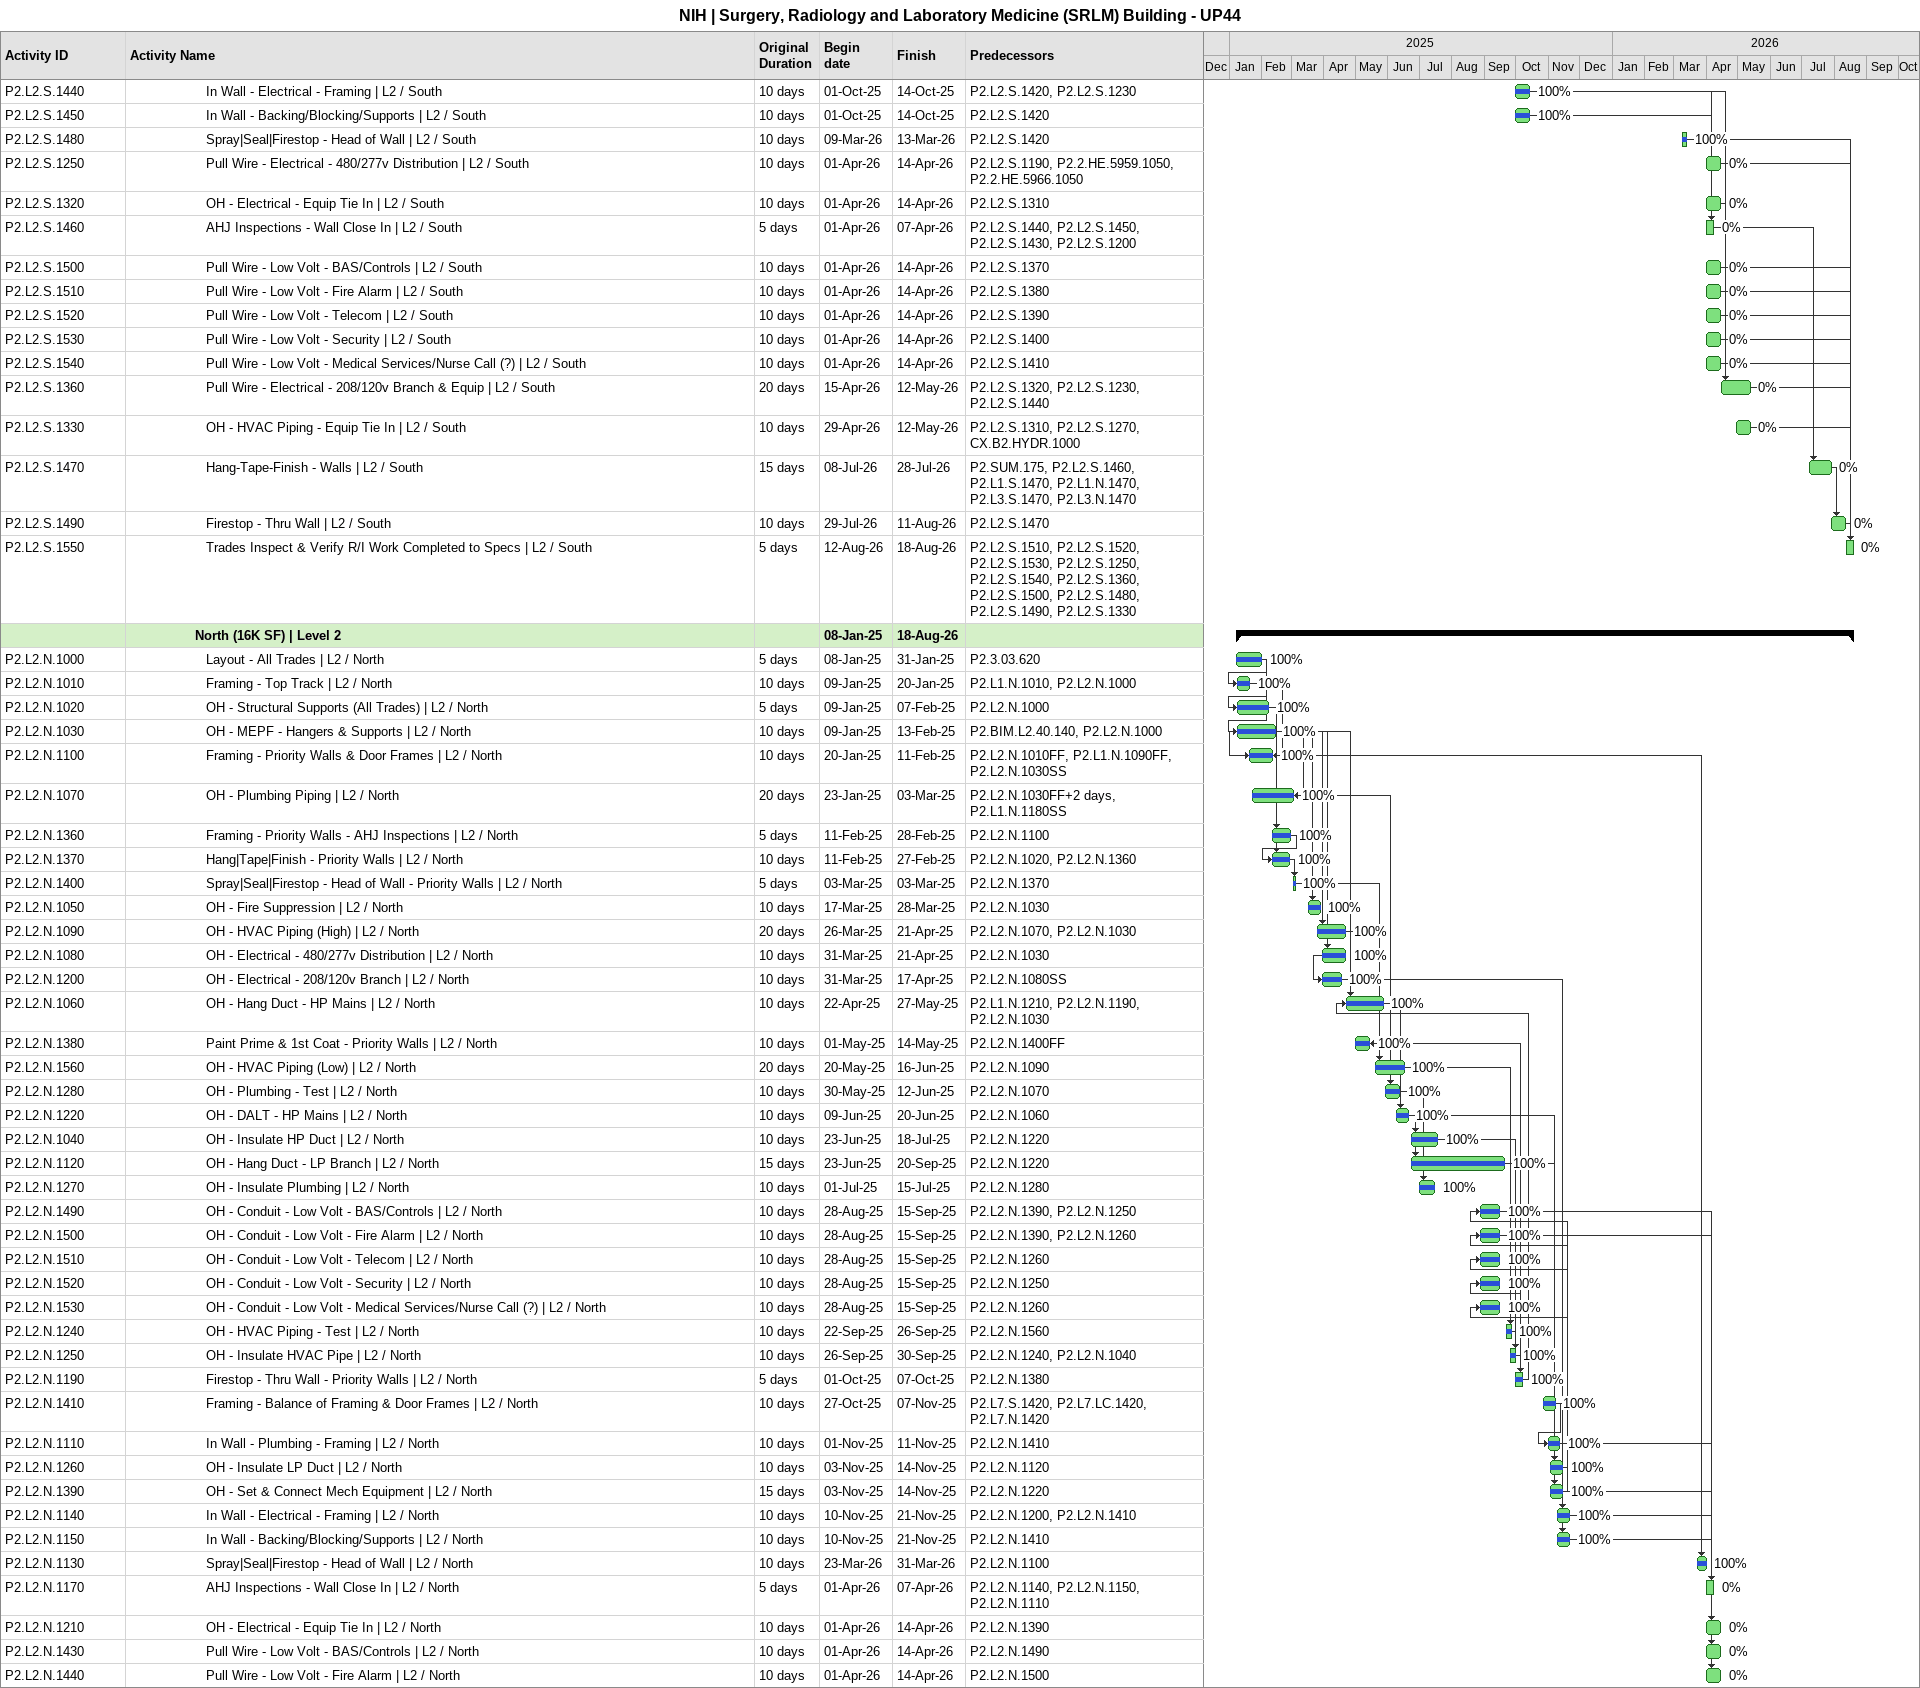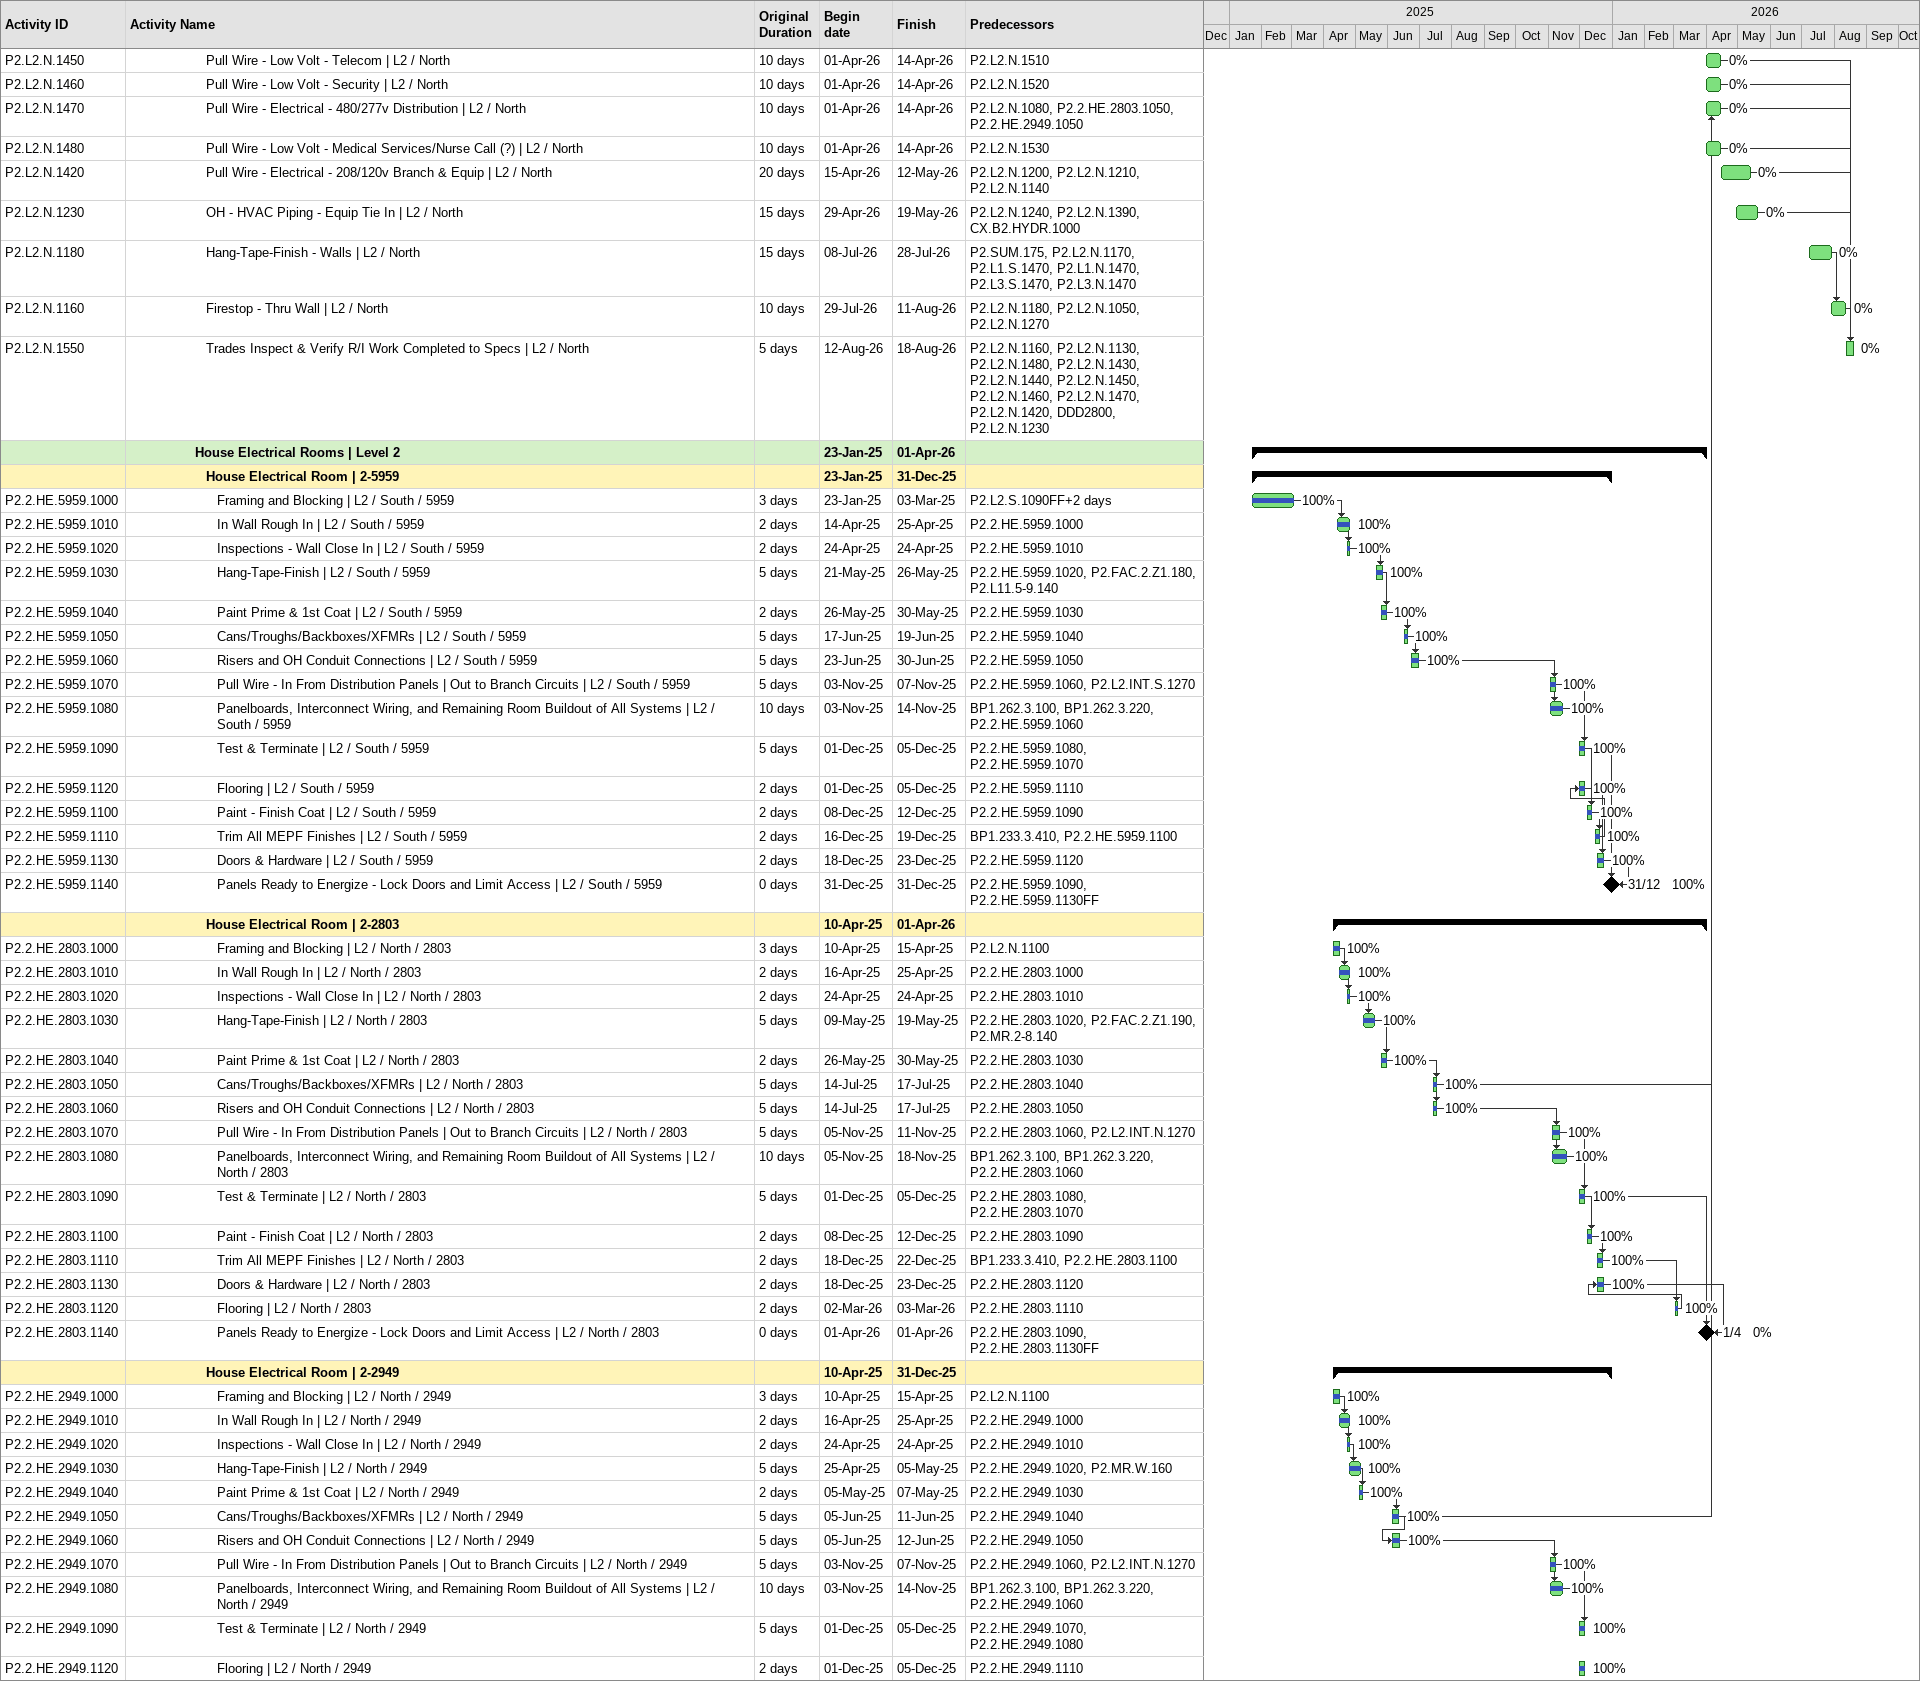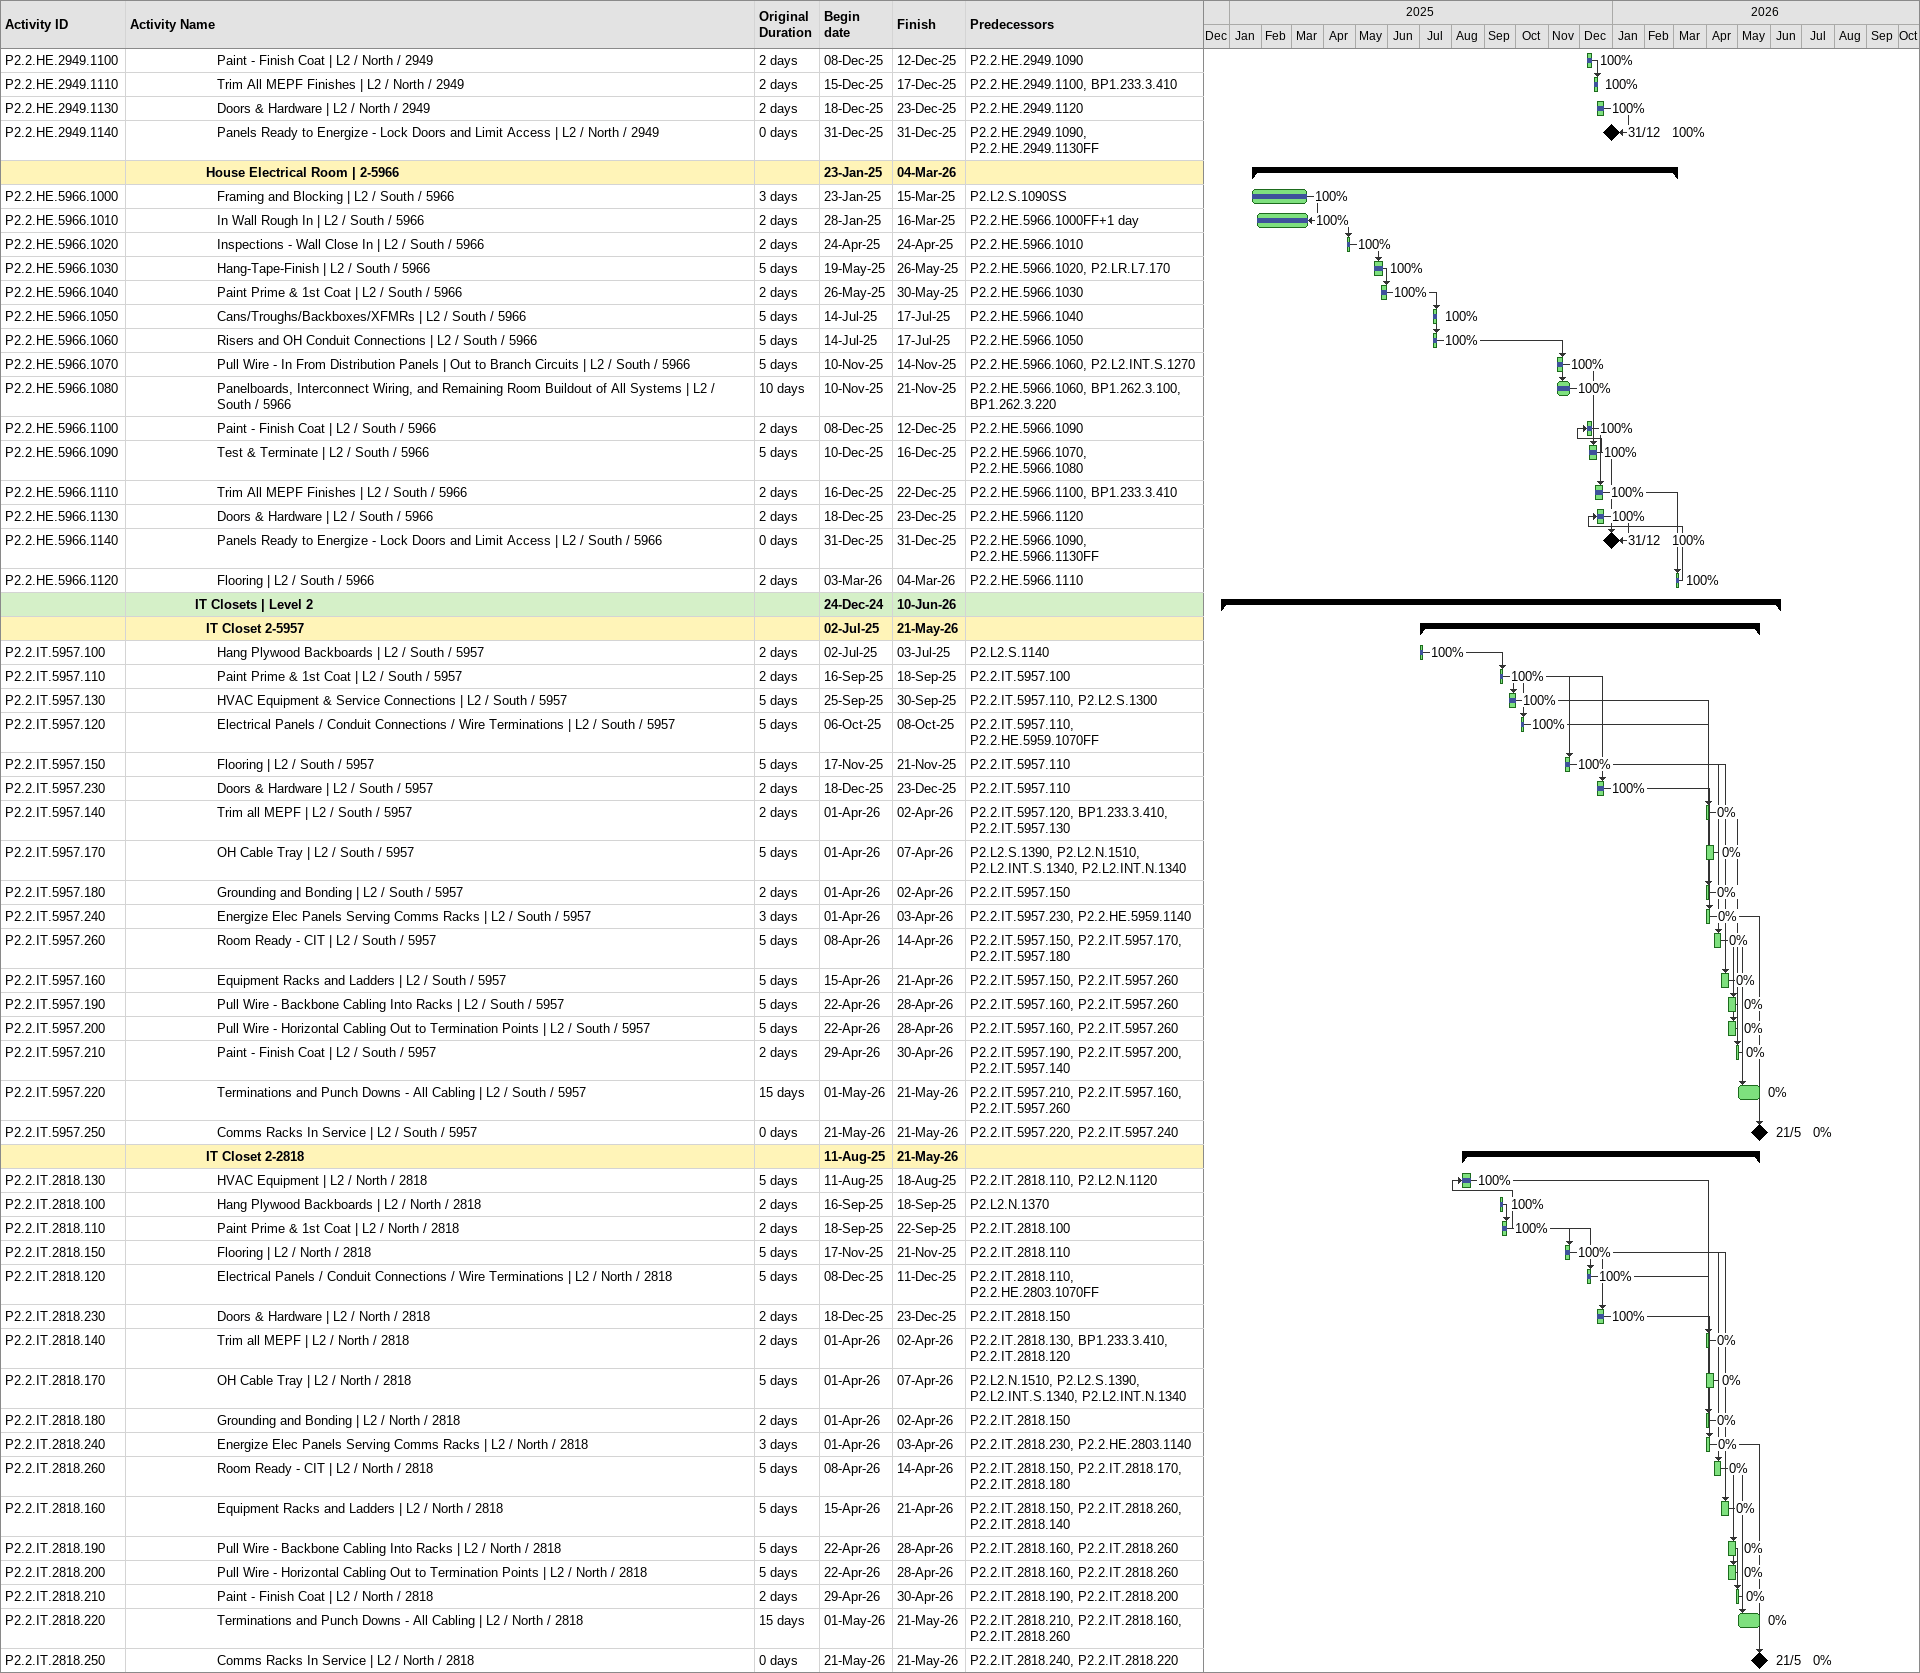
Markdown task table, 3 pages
NIH | Surgery, Radiology and Laboratory Medicine (SRLM) Building - UP44

| ID | Level | Task | Original duration | Start | Finish | Predecessors | % complete |
|---|---|---|---|---|---|---|---|
| P2.L2.S.1440 | 8 | In Wall - Electrical - Framing \| L2 / South | 10d | 2025-10-01 | 2025-10-14 | P2.L2.S.1420, P2.L2.S.1230 | 100 |
| P2.L2.S.1450 | 8 | In Wall - Backing/Blocking/Supports \| L2 / South | 10d | 2025-10-01 | 2025-10-14 | P2.L2.S.1420 | 100 |
| P2.L2.S.1480 | 8 | Spray\|Seal\|Firestop - Head of Wall \| L2 / South | 10d | 2026-03-09 | 2026-03-13 | P2.L2.S.1420 | 100 |
| P2.L2.S.1250 | 8 | Pull Wire - Electrical - 480/277v Distribution \| L2 / South | 10d | 2026-04-01 | 2026-04-14 | P2.L2.S.1190, P2.2.HE.5959.1050, P2.2.HE.5966.1050 | 0 |
| P2.L2.S.1320 | 8 | OH - Electrical - Equip Tie In \| L2 / South | 10d | 2026-04-01 | 2026-04-14 | P2.L2.S.1310 | 0 |
| P2.L2.S.1460 | 8 | AHJ Inspections - Wall Close In \| L2 / South | 5d | 2026-04-01 | 2026-04-07 | P2.L2.S.1440, P2.L2.S.1450, P2.L2.S.1430, P2.L2.S.1200 | 0 |
| P2.L2.S.1500 | 8 | Pull Wire - Low Volt - BAS/Controls \| L2 / South | 10d | 2026-04-01 | 2026-04-14 | P2.L2.S.1370 | 0 |
| P2.L2.S.1510 | 8 | Pull Wire - Low Volt - Fire Alarm \| L2 / South | 10d | 2026-04-01 | 2026-04-14 | P2.L2.S.1380 | 0 |
| P2.L2.S.1520 | 8 | Pull Wire - Low Volt - Telecom \| L2 / South | 10d | 2026-04-01 | 2026-04-14 | P2.L2.S.1390 | 0 |
| P2.L2.S.1530 | 8 | Pull Wire - Low Volt - Security \| L2 / South | 10d | 2026-04-01 | 2026-04-14 | P2.L2.S.1400 | 0 |
| P2.L2.S.1540 | 8 | Pull Wire - Low Volt - Medical Services/Nurse Call (?) \| L2 / South | 10d | 2026-04-01 | 2026-04-14 | P2.L2.S.1410 | 0 |
| P2.L2.S.1360 | 8 | Pull Wire - Electrical - 208/120v Branch & Equip \| L2 / South | 20d | 2026-04-15 | 2026-05-12 | P2.L2.S.1320, P2.L2.S.1230, P2.L2.S.1440 | 0 |
| P2.L2.S.1330 | 8 | OH - HVAC Piping - Equip Tie In \| L2 / South | 10d | 2026-04-29 | 2026-05-12 | P2.L2.S.1310, P2.L2.S.1270, CX.B2.HYDR.1000 | 0 |
| P2.L2.S.1470 | 8 | Hang-Tape-Finish - Walls \| L2 / South | 15d | 2026-07-08 | 2026-07-28 | P2.SUM.175, P2.L2.S.1460, P2.L1.S.1470, P2.L1.N.1470, P2.L3.S.1470, P2.L3.N.1470 | 0 |
| P2.L2.S.1490 | 8 | Firestop - Thru Wall \| L2 / South | 10d | 2026-07-29 | 2026-08-11 | P2.L2.S.1470 | 0 |
| P2.L2.S.1550 | 8 | Trades Inspect & Verify R/I Work Completed to Specs \| L2 / South | 5d | 2026-08-12 | 2026-08-18 | P2.L2.S.1510, P2.L2.S.1520, P2.L2.S.1530, P2.L2.S.1250, P2.L2.S.1540, P2.L2.S.1360, P2.L2.S.1500, P2.L2.S.1480, P2.L2.S.1490, P2.L2.S.1330 | 0 |
|  | 7 | **North (16K SF) \| Level 2** |  | 2025-01-08 | 2026-08-18 |  |  |
| P2.L2.N.1000 | 8 | Layout - All Trades \| L2 / North | 5d | 2025-01-08 | 2025-01-31 | P2.3.03.620 | 100 |
| P2.L2.N.1010 | 8 | Framing - Top Track \| L2 / North | 10d | 2025-01-09 | 2025-01-20 | P2.L1.N.1010, P2.L2.N.1000 | 100 |
| P2.L2.N.1020 | 8 | OH - Structural Supports (All Trades) \| L2 / North | 5d | 2025-01-09 | 2025-02-07 | P2.L2.N.1000 | 100 |
| P2.L2.N.1030 | 8 | OH - MEPF - Hangers & Supports \| L2 / North | 10d | 2025-01-09 | 2025-02-13 | P2.BIM.L2.40.140, P2.L2.N.1000 | 100 |
| P2.L2.N.1100 | 8 | Framing - Priority Walls & Door Frames \| L2 / North | 10d | 2025-01-20 | 2025-02-11 | P2.L2.N.1010FF, P2.L1.N.1090FF, P2.L2.N.1030SS | 100 |
| P2.L2.N.1070 | 8 | OH - Plumbing Piping \| L2 / North | 20d | 2025-01-23 | 2025-03-03 | P2.L2.N.1030FF+2d, P2.L1.N.1180SS | 100 |
| P2.L2.N.1360 | 8 | Framing - Priority Walls - AHJ Inspections \| L2 / North | 5d | 2025-02-11 | 2025-02-28 | P2.L2.N.1100 | 100 |
| P2.L2.N.1370 | 8 | Hang\|Tape\|Finish - Priority Walls \| L2 / North | 10d | 2025-02-11 | 2025-02-27 | P2.L2.N.1020, P2.L2.N.1360 | 100 |
| P2.L2.N.1400 | 8 | Spray\|Seal\|Firestop - Head of Wall - Priority Walls \| L2 / North | 5d | 2025-03-03 | 2025-03-03 | P2.L2.N.1370 | 100 |
| P2.L2.N.1050 | 8 | OH - Fire Suppression \| L2 / North | 10d | 2025-03-17 | 2025-03-28 | P2.L2.N.1030 | 100 |
| P2.L2.N.1090 | 8 | OH - HVAC Piping (High) \| L2 / North | 20d | 2025-03-26 | 2025-04-21 | P2.L2.N.1070, P2.L2.N.1030 | 100 |
| P2.L2.N.1080 | 8 | OH - Electrical - 480/277v Distribution \| L2 / North | 10d | 2025-03-31 | 2025-04-21 | P2.L2.N.1030 | 100 |
| P2.L2.N.1200 | 8 | OH - Electrical - 208/120v Branch \| L2 / North | 10d | 2025-03-31 | 2025-04-17 | P2.L2.N.1080SS | 100 |
| P2.L2.N.1060 | 8 | OH - Hang Duct - HP Mains \| L2 / North | 10d | 2025-04-22 | 2025-05-27 | P2.L1.N.1210, P2.L2.N.1190, P2.L2.N.1030 | 100 |
| P2.L2.N.1380 | 8 | Paint Prime & 1st Coat - Priority Walls \| L2 / North | 10d | 2025-05-01 | 2025-05-14 | P2.L2.N.1400FF | 100 |
| P2.L2.N.1560 | 8 | OH - HVAC Piping (Low) \| L2 / North | 20d | 2025-05-20 | 2025-06-16 | P2.L2.N.1090 | 100 |
| P2.L2.N.1280 | 8 | OH - Plumbing - Test \| L2 / North | 10d | 2025-05-30 | 2025-06-12 | P2.L2.N.1070 | 100 |
| P2.L2.N.1220 | 8 | OH - DALT - HP Mains \| L2 / North | 10d | 2025-06-09 | 2025-06-20 | P2.L2.N.1060 | 100 |
| P2.L2.N.1040 | 8 | OH - Insulate HP Duct \| L2 / North | 10d | 2025-06-23 | 2025-07-18 | P2.L2.N.1220 | 100 |
| P2.L2.N.1120 | 8 | OH - Hang Duct - LP Branch \| L2 / North | 15d | 2025-06-23 | 2025-09-20 | P2.L2.N.1220 | 100 |
| P2.L2.N.1270 | 8 | OH - Insulate Plumbing \| L2 / North | 10d | 2025-07-01 | 2025-07-15 | P2.L2.N.1280 | 100 |
| P2.L2.N.1490 | 8 | OH - Conduit - Low Volt - BAS/Controls \| L2 / North | 10d | 2025-08-28 | 2025-09-15 | P2.L2.N.1390, P2.L2.N.1250 | 100 |
| P2.L2.N.1500 | 8 | OH - Conduit - Low Volt - Fire Alarm \| L2 / North | 10d | 2025-08-28 | 2025-09-15 | P2.L2.N.1390, P2.L2.N.1260 | 100 |
| P2.L2.N.1510 | 8 | OH - Conduit - Low Volt - Telecom \| L2 / North | 10d | 2025-08-28 | 2025-09-15 | P2.L2.N.1260 | 100 |
| P2.L2.N.1520 | 8 | OH - Conduit - Low Volt - Security \| L2 / North | 10d | 2025-08-28 | 2025-09-15 | P2.L2.N.1250 | 100 |
| P2.L2.N.1530 | 8 | OH - Conduit - Low Volt - Medical Services/Nurse Call (?) \| L2 / North | 10d | 2025-08-28 | 2025-09-15 | P2.L2.N.1260 | 100 |
| P2.L2.N.1240 | 8 | OH - HVAC Piping - Test \| L2 / North | 10d | 2025-09-22 | 2025-09-26 | P2.L2.N.1560 | 100 |
| P2.L2.N.1250 | 8 | OH - Insulate HVAC Pipe \| L2 / North | 10d | 2025-09-26 | 2025-09-30 | P2.L2.N.1240, P2.L2.N.1040 | 100 |
| P2.L2.N.1190 | 8 | Firestop - Thru Wall - Priority Walls \| L2 / North | 5d | 2025-10-01 | 2025-10-07 | P2.L2.N.1380 | 100 |
| P2.L2.N.1410 | 8 | Framing - Balance of Framing & Door Frames \| L2 / North | 10d | 2025-10-27 | 2025-11-07 | P2.L7.S.1420, P2.L7.LC.1420, P2.L7.N.1420 | 100 |
| P2.L2.N.1110 | 8 | In Wall - Plumbing - Framing \| L2 / North | 10d | 2025-11-01 | 2025-11-11 | P2.L2.N.1410 | 100 |
| P2.L2.N.1260 | 8 | OH - Insulate LP Duct \| L2 / North | 10d | 2025-11-03 | 2025-11-14 | P2.L2.N.1120 | 100 |
| P2.L2.N.1390 | 8 | OH - Set & Connect Mech Equipment \| L2 / North | 15d | 2025-11-03 | 2025-11-14 | P2.L2.N.1220 | 100 |
| P2.L2.N.1140 | 8 | In Wall - Electrical - Framing \| L2 / North | 10d | 2025-11-10 | 2025-11-21 | P2.L2.N.1200, P2.L2.N.1410 | 100 |
| P2.L2.N.1150 | 8 | In Wall - Backing/Blocking/Supports \| L2 / North | 10d | 2025-11-10 | 2025-11-21 | P2.L2.N.1410 | 100 |
| P2.L2.N.1130 | 8 | Spray\|Seal\|Firestop - Head of Wall \| L2 / North | 10d | 2026-03-23 | 2026-03-31 | P2.L2.N.1100 | 100 |
| P2.L2.N.1170 | 8 | AHJ Inspections - Wall Close In \| L2 / North | 5d | 2026-04-01 | 2026-04-07 | P2.L2.N.1140, P2.L2.N.1150, P2.L2.N.1110 | 0 |
| P2.L2.N.1210 | 8 | OH - Electrical - Equip Tie In \| L2 / North | 10d | 2026-04-01 | 2026-04-14 | P2.L2.N.1390 | 0 |
| P2.L2.N.1430 | 8 | Pull Wire - Low Volt - BAS/Controls \| L2 / North | 10d | 2026-04-01 | 2026-04-14 | P2.L2.N.1490 | 0 |
| P2.L2.N.1440 | 8 | Pull Wire - Low Volt - Fire Alarm \| L2 / North | 10d | 2026-04-01 | 2026-04-14 | P2.L2.N.1500 | 0 |
| P2.L2.N.1450 | 8 | Pull Wire - Low Volt - Telecom \| L2 / North | 10d | 2026-04-01 | 2026-04-14 | P2.L2.N.1510 | 0 |
| P2.L2.N.1460 | 8 | Pull Wire - Low Volt - Security \| L2 / North | 10d | 2026-04-01 | 2026-04-14 | P2.L2.N.1520 | 0 |
| P2.L2.N.1470 | 8 | Pull Wire - Electrical - 480/277v Distribution \| L2 / North | 10d | 2026-04-01 | 2026-04-14 | P2.L2.N.1080, P2.2.HE.2803.1050, P2.2.HE.2949.1050 | 0 |
| P2.L2.N.1480 | 8 | Pull Wire - Low Volt - Medical Services/Nurse Call (?) \| L2 / North | 10d | 2026-04-01 | 2026-04-14 | P2.L2.N.1530 | 0 |
| P2.L2.N.1420 | 8 | Pull Wire - Electrical - 208/120v Branch & Equip \| L2 / North | 20d | 2026-04-15 | 2026-05-12 | P2.L2.N.1200, P2.L2.N.1210, P2.L2.N.1140 | 0 |
| P2.L2.N.1230 | 8 | OH - HVAC Piping - Equip Tie In \| L2 / North | 15d | 2026-04-29 | 2026-05-19 | P2.L2.N.1240, P2.L2.N.1390, CX.B2.HYDR.1000 | 0 |
| P2.L2.N.1180 | 8 | Hang-Tape-Finish - Walls \| L2 / North | 15d | 2026-07-08 | 2026-07-28 | P2.SUM.175, P2.L2.N.1170, P2.L1.S.1470, P2.L1.N.1470, P2.L3.S.1470, P2.L3.N.1470 | 0 |
| P2.L2.N.1160 | 8 | Firestop - Thru Wall \| L2 / North | 10d | 2026-07-29 | 2026-08-11 | P2.L2.N.1180, P2.L2.N.1050, P2.L2.N.1270 | 0 |
| P2.L2.N.1550 | 8 | Trades Inspect & Verify R/I Work Completed to Specs \| L2 / North | 5d | 2026-08-12 | 2026-08-18 | P2.L2.N.1160, P2.L2.N.1130, P2.L2.N.1480, P2.L2.N.1430, P2.L2.N.1440, P2.L2.N.1450, P2.L2.N.1460, P2.L2.N.1470, P2.L2.N.1420, DDD2800, P2.L2.N.1230 | 0 |
|  | 7 | **House Electrical Rooms \| Level 2** |  | 2025-01-23 | 2026-04-01 |  |  |
|  | 8 | **House Electrical Room \| 2-5959** |  | 2025-01-23 | 2025-12-31 |  |  |
| P2.2.HE.5959.1000 | 9 | Framing and Blocking \| L2 / South / 5959 | 3d | 2025-01-23 | 2025-03-03 | P2.L2.S.1090FF+2d | 100 |
| P2.2.HE.5959.1010 | 9 | In Wall Rough In \| L2 / South / 5959 | 2d | 2025-04-14 | 2025-04-25 | P2.2.HE.5959.1000 | 100 |
| P2.2.HE.5959.1020 | 9 | Inspections - Wall Close In \| L2 / South / 5959 | 2d | 2025-04-24 | 2025-04-24 | P2.2.HE.5959.1010 | 100 |
| P2.2.HE.5959.1030 | 9 | Hang-Tape-Finish \| L2 / South / 5959 | 5d | 2025-05-21 | 2025-05-26 | P2.2.HE.5959.1020, P2.FAC.2.Z1.180, P2.L11.5-9.140 | 100 |
| P2.2.HE.5959.1040 | 9 | Paint Prime & 1st Coat \| L2 / South / 5959 | 2d | 2025-05-26 | 2025-05-30 | P2.2.HE.5959.1030 | 100 |
| P2.2.HE.5959.1050 | 9 | Cans/Troughs/Backboxes/XFMRs \| L2 / South / 5959 | 5d | 2025-06-17 | 2025-06-19 | P2.2.HE.5959.1040 | 100 |
| P2.2.HE.5959.1060 | 9 | Risers and OH Conduit Connections \| L2 / South / 5959 | 5d | 2025-06-23 | 2025-06-30 | P2.2.HE.5959.1050 | 100 |
| P2.2.HE.5959.1070 | 9 | Pull Wire - In From Distribution Panels \| Out to Branch Circuits \| L2 / South / 5959 | 5d | 2025-11-03 | 2025-11-07 | P2.2.HE.5959.1060, P2.L2.INT.S.1270 | 100 |
| P2.2.HE.5959.1080 | 9 | Panelboards, Interconnect Wiring, and Remaining Room Buildout of All Systems \| L2 / South / 5959 | 10d | 2025-11-03 | 2025-11-14 | BP1.262.3.100, BP1.262.3.220, P2.2.HE.5959.1060 | 100 |
| P2.2.HE.5959.1090 | 9 | Test & Terminate \| L2 / South / 5959 | 5d | 2025-12-01 | 2025-12-05 | P2.2.HE.5959.1080, P2.2.HE.5959.1070 | 100 |
| P2.2.HE.5959.1120 | 9 | Flooring \| L2 / South / 5959 | 2d | 2025-12-01 | 2025-12-05 | P2.2.HE.5959.1110 | 100 |
| P2.2.HE.5959.1100 | 9 | Paint - Finish Coat \| L2 / South / 5959 | 2d | 2025-12-08 | 2025-12-12 | P2.2.HE.5959.1090 | 100 |
| P2.2.HE.5959.1110 | 9 | Trim All MEPF Finishes \| L2 / South / 5959 | 2d | 2025-12-16 | 2025-12-19 | BP1.233.3.410, P2.2.HE.5959.1100 | 100 |
| P2.2.HE.5959.1130 | 9 | Doors & Hardware \| L2 / South / 5959 | 2d | 2025-12-18 | 2025-12-23 | P2.2.HE.5959.1120 | 100 |
| P2.2.HE.5959.1140 | 9 | Panels Ready to Energize - Lock Doors and Limit Access \| L2 / South / 5959 | 0d | 2025-12-31 | 2025-12-31 | P2.2.HE.5959.1090, P2.2.HE.5959.1130FF | 100 |
|  | 8 | **House Electrical Room \| 2-2803** |  | 2025-04-10 | 2026-04-01 |  |  |
| P2.2.HE.2803.1000 | 9 | Framing and Blocking \| L2 / North / 2803 | 3d | 2025-04-10 | 2025-04-15 | P2.L2.N.1100 | 100 |
| P2.2.HE.2803.1010 | 9 | In Wall Rough In \| L2 / North / 2803 | 2d | 2025-04-16 | 2025-04-25 | P2.2.HE.2803.1000 | 100 |
| P2.2.HE.2803.1020 | 9 | Inspections - Wall Close In \| L2 / North / 2803 | 2d | 2025-04-24 | 2025-04-24 | P2.2.HE.2803.1010 | 100 |
| P2.2.HE.2803.1030 | 9 | Hang-Tape-Finish \| L2 / North / 2803 | 5d | 2025-05-09 | 2025-05-19 | P2.2.HE.2803.1020, P2.FAC.2.Z1.190, P2.MR.2-8.140 | 100 |
| P2.2.HE.2803.1040 | 9 | Paint Prime & 1st Coat \| L2 / North / 2803 | 2d | 2025-05-26 | 2025-05-30 | P2.2.HE.2803.1030 | 100 |
| P2.2.HE.2803.1050 | 9 | Cans/Troughs/Backboxes/XFMRs \| L2 / North / 2803 | 5d | 2025-07-14 | 2025-07-17 | P2.2.HE.2803.1040 | 100 |
| P2.2.HE.2803.1060 | 9 | Risers and OH Conduit Connections \| L2 / North / 2803 | 5d | 2025-07-14 | 2025-07-17 | P2.2.HE.2803.1050 | 100 |
| P2.2.HE.2803.1070 | 9 | Pull Wire - In From Distribution Panels \| Out to Branch Circuits \| L2 / North / 2803 | 5d | 2025-11-05 | 2025-11-11 | P2.2.HE.2803.1060, P2.L2.INT.N.1270 | 100 |
| P2.2.HE.2803.1080 | 9 | Panelboards, Interconnect Wiring, and Remaining Room Buildout of All Systems \| L2 / North / 2803 | 10d | 2025-11-05 | 2025-11-18 | BP1.262.3.100, BP1.262.3.220, P2.2.HE.2803.1060 | 100 |
| P2.2.HE.2803.1090 | 9 | Test & Terminate \| L2 / North / 2803 | 5d | 2025-12-01 | 2025-12-05 | P2.2.HE.2803.1080, P2.2.HE.2803.1070 | 100 |
| P2.2.HE.2803.1100 | 9 | Paint - Finish Coat \| L2 / North / 2803 | 2d | 2025-12-08 | 2025-12-12 | P2.2.HE.2803.1090 | 100 |
| P2.2.HE.2803.1110 | 9 | Trim All MEPF Finishes \| L2 / North / 2803 | 2d | 2025-12-18 | 2025-12-22 | BP1.233.3.410, P2.2.HE.2803.1100 | 100 |
| P2.2.HE.2803.1130 | 9 | Doors & Hardware \| L2 / North / 2803 | 2d | 2025-12-18 | 2025-12-23 | P2.2.HE.2803.1120 | 100 |
| P2.2.HE.2803.1120 | 9 | Flooring \| L2 / North / 2803 | 2d | 2026-03-02 | 2026-03-03 | P2.2.HE.2803.1110 | 100 |
| P2.2.HE.2803.1140 | 9 | Panels Ready to Energize - Lock Doors and Limit Access \| L2 / North / 2803 | 0d | 2026-04-01 | 2026-04-01 | P2.2.HE.2803.1090, P2.2.HE.2803.1130FF | 0 |
|  | 8 | **House Electrical Room \| 2-2949** |  | 2025-04-10 | 2025-12-31 |  |  |
| P2.2.HE.2949.1000 | 9 | Framing and Blocking \| L2 / North / 2949 | 3d | 2025-04-10 | 2025-04-15 | P2.L2.N.1100 | 100 |
| P2.2.HE.2949.1010 | 9 | In Wall Rough In \| L2 / North / 2949 | 2d | 2025-04-16 | 2025-04-25 | P2.2.HE.2949.1000 | 100 |
| P2.2.HE.2949.1020 | 9 | Inspections - Wall Close In \| L2 / North / 2949 | 2d | 2025-04-24 | 2025-04-24 | P2.2.HE.2949.1010 | 100 |
| P2.2.HE.2949.1030 | 9 | Hang-Tape-Finish \| L2 / North / 2949 | 5d | 2025-04-25 | 2025-05-05 | P2.2.HE.2949.1020, P2.MR.W.160 | 100 |
| P2.2.HE.2949.1040 | 9 | Paint Prime & 1st Coat \| L2 / North / 2949 | 2d | 2025-05-05 | 2025-05-07 | P2.2.HE.2949.1030 | 100 |
| P2.2.HE.2949.1050 | 9 | Cans/Troughs/Backboxes/XFMRs \| L2 / North / 2949 | 5d | 2025-06-05 | 2025-06-11 | P2.2.HE.2949.1040 | 100 |
| P2.2.HE.2949.1060 | 9 | Risers and OH Conduit Connections \| L2 / North / 2949 | 5d | 2025-06-05 | 2025-06-12 | P2.2.HE.2949.1050 | 100 |
| P2.2.HE.2949.1070 | 9 | Pull Wire - In From Distribution Panels \| Out to Branch Circuits \| L2 / North / 2949 | 5d | 2025-11-03 | 2025-11-07 | P2.2.HE.2949.1060, P2.L2.INT.N.1270 | 100 |
| P2.2.HE.2949.1080 | 9 | Panelboards, Interconnect Wiring, and Remaining Room Buildout of All Systems \| L2 / North / 2949 | 10d | 2025-11-03 | 2025-11-14 | BP1.262.3.100, BP1.262.3.220, P2.2.HE.2949.1060 | 100 |
| P2.2.HE.2949.1090 | 9 | Test & Terminate \| L2 / North / 2949 | 5d | 2025-12-01 | 2025-12-05 | P2.2.HE.2949.1070, P2.2.HE.2949.1080 | 100 |
| P2.2.HE.2949.1120 | 9 | Flooring \| L2 / North / 2949 | 2d | 2025-12-01 | 2025-12-05 | P2.2.HE.2949.1110 | 100 |
| P2.2.HE.2949.1100 | 9 | Paint - Finish Coat \| L2 / North / 2949 | 2d | 2025-12-08 | 2025-12-12 | P2.2.HE.2949.1090 | 100 |
| P2.2.HE.2949.1110 | 9 | Trim All MEPF Finishes \| L2 / North / 2949 | 2d | 2025-12-15 | 2025-12-17 | P2.2.HE.2949.1100, BP1.233.3.410 | 100 |
| P2.2.HE.2949.1130 | 9 | Doors & Hardware \| L2 / North / 2949 | 2d | 2025-12-18 | 2025-12-23 | P2.2.HE.2949.1120 | 100 |
| P2.2.HE.2949.1140 | 9 | Panels Ready to Energize - Lock Doors and Limit Access \| L2 / North / 2949 | 0d | 2025-12-31 | 2025-12-31 | P2.2.HE.2949.1090, P2.2.HE.2949.1130FF | 100 |
|  | 8 | **House Electrical Room \| 2-5966** |  | 2025-01-23 | 2026-03-04 |  |  |
| P2.2.HE.5966.1000 | 9 | Framing and Blocking \| L2 / South / 5966 | 3d | 2025-01-23 | 2025-03-15 | P2.L2.S.1090SS | 100 |
| P2.2.HE.5966.1010 | 9 | In Wall Rough In \| L2 / South / 5966 | 2d | 2025-01-28 | 2025-03-16 | P2.2.HE.5966.1000FF+1d | 100 |
| P2.2.HE.5966.1020 | 9 | Inspections - Wall Close In \| L2 / South / 5966 | 2d | 2025-04-24 | 2025-04-24 | P2.2.HE.5966.1010 | 100 |
| P2.2.HE.5966.1030 | 9 | Hang-Tape-Finish \| L2 / South / 5966 | 5d | 2025-05-19 | 2025-05-26 | P2.2.HE.5966.1020, P2.LR.L7.170 | 100 |
| P2.2.HE.5966.1040 | 9 | Paint Prime & 1st Coat \| L2 / South / 5966 | 2d | 2025-05-26 | 2025-05-30 | P2.2.HE.5966.1030 | 100 |
| P2.2.HE.5966.1050 | 9 | Cans/Troughs/Backboxes/XFMRs \| L2 / South / 5966 | 5d | 2025-07-14 | 2025-07-17 | P2.2.HE.5966.1040 | 100 |
| P2.2.HE.5966.1060 | 9 | Risers and OH Conduit Connections \| L2 / South / 5966 | 5d | 2025-07-14 | 2025-07-17 | P2.2.HE.5966.1050 | 100 |
| P2.2.HE.5966.1070 | 9 | Pull Wire - In From Distribution Panels \| Out to Branch Circuits \| L2 / South / 5966 | 5d | 2025-11-10 | 2025-11-14 | P2.2.HE.5966.1060, P2.L2.INT.S.1270 | 100 |
| P2.2.HE.5966.1080 | 9 | Panelboards, Interconnect Wiring, and Remaining Room Buildout of All Systems \| L2 / South / 5966 | 10d | 2025-11-10 | 2025-11-21 | P2.2.HE.5966.1060, BP1.262.3.100, BP1.262.3.220 | 100 |
| P2.2.HE.5966.1100 | 9 | Paint - Finish Coat \| L2 / South / 5966 | 2d | 2025-12-08 | 2025-12-12 | P2.2.HE.5966.1090 | 100 |
| P2.2.HE.5966.1090 | 9 | Test & Terminate \| L2 / South / 5966 | 5d | 2025-12-10 | 2025-12-16 | P2.2.HE.5966.1070, P2.2.HE.5966.1080 | 100 |
| P2.2.HE.5966.1110 | 9 | Trim All MEPF Finishes \| L2 / South / 5966 | 2d | 2025-12-16 | 2025-12-22 | P2.2.HE.5966.1100, BP1.233.3.410 | 100 |
| P2.2.HE.5966.1130 | 9 | Doors & Hardware \| L2 / South / 5966 | 2d | 2025-12-18 | 2025-12-23 | P2.2.HE.5966.1120 | 100 |
| P2.2.HE.5966.1140 | 9 | Panels Ready to Energize - Lock Doors and Limit Access \| L2 / South / 5966 | 0d | 2025-12-31 | 2025-12-31 | P2.2.HE.5966.1090, P2.2.HE.5966.1130FF | 100 |
| P2.2.HE.5966.1120 | 9 | Flooring \| L2 / South / 5966 | 2d | 2026-03-03 | 2026-03-04 | P2.2.HE.5966.1110 | 100 |
|  | 7 | **IT Closets \| Level 2** |  | 2024-12-24 | 2026-06-10 |  |  |
|  | 8 | **IT Closet 2-5957** |  | 2025-07-02 | 2026-05-21 |  |  |
| P2.2.IT.5957.100 | 9 | Hang Plywood Backboards \| L2 / South / 5957 | 2d | 2025-07-02 | 2025-07-03 | P2.L2.S.1140 | 100 |
| P2.2.IT.5957.110 | 9 | Paint Prime & 1st Coat \| L2 / South / 5957 | 2d | 2025-09-16 | 2025-09-18 | P2.2.IT.5957.100 | 100 |
| P2.2.IT.5957.130 | 9 | HVAC Equipment & Service Connections \| L2 / South / 5957 | 5d | 2025-09-25 | 2025-09-30 | P2.2.IT.5957.110, P2.L2.S.1300 | 100 |
| P2.2.IT.5957.120 | 9 | Electrical Panels / Conduit Connections / Wire Terminations \| L2 / South / 5957 | 5d | 2025-10-06 | 2025-10-08 | P2.2.IT.5957.110, P2.2.HE.5959.1070FF | 100 |
| P2.2.IT.5957.150 | 9 | Flooring \| L2 / South / 5957 | 5d | 2025-11-17 | 2025-11-21 | P2.2.IT.5957.110 | 100 |
| P2.2.IT.5957.230 | 9 | Doors & Hardware \| L2 / South / 5957 | 2d | 2025-12-18 | 2025-12-23 | P2.2.IT.5957.110 | 100 |
| P2.2.IT.5957.140 | 9 | Trim all MEPF \| L2 / South / 5957 | 2d | 2026-04-01 | 2026-04-02 | P2.2.IT.5957.120, BP1.233.3.410, P2.2.IT.5957.130 | 0 |
| P2.2.IT.5957.170 | 9 | OH Cable Tray \| L2 / South / 5957 | 5d | 2026-04-01 | 2026-04-07 | P2.L2.S.1390, P2.L2.N.1510, P2.L2.INT.S.1340, P2.L2.INT.N.1340 | 0 |
| P2.2.IT.5957.180 | 9 | Grounding and Bonding \| L2 / South / 5957 | 2d | 2026-04-01 | 2026-04-02 | P2.2.IT.5957.150 | 0 |
| P2.2.IT.5957.240 | 9 | Energize Elec Panels Serving Comms Racks \| L2 / South / 5957 | 3d | 2026-04-01 | 2026-04-03 | P2.2.IT.5957.230, P2.2.HE.5959.1140 | 0 |
| P2.2.IT.5957.260 | 9 | Room Ready - CIT \| L2 / South / 5957 | 5d | 2026-04-08 | 2026-04-14 | P2.2.IT.5957.150, P2.2.IT.5957.170, P2.2.IT.5957.180 | 0 |
| P2.2.IT.5957.160 | 9 | Equipment Racks and Ladders \| L2 / South / 5957 | 5d | 2026-04-15 | 2026-04-21 | P2.2.IT.5957.150, P2.2.IT.5957.260 | 0 |
| P2.2.IT.5957.190 | 9 | Pull Wire - Backbone Cabling Into Racks \| L2 / South / 5957 | 5d | 2026-04-22 | 2026-04-28 | P2.2.IT.5957.160, P2.2.IT.5957.260 | 0 |
| P2.2.IT.5957.200 | 9 | Pull Wire - Horizontal Cabling Out to Termination Points \| L2 / South / 5957 | 5d | 2026-04-22 | 2026-04-28 | P2.2.IT.5957.160, P2.2.IT.5957.260 | 0 |
| P2.2.IT.5957.210 | 9 | Paint - Finish Coat \| L2 / South / 5957 | 2d | 2026-04-29 | 2026-04-30 | P2.2.IT.5957.190, P2.2.IT.5957.200, P2.2.IT.5957.140 | 0 |
| P2.2.IT.5957.220 | 9 | Terminations and Punch Downs - All Cabling \| L2 / South / 5957 | 15d | 2026-05-01 | 2026-05-21 | P2.2.IT.5957.210, P2.2.IT.5957.160, P2.2.IT.5957.260 | 0 |
| P2.2.IT.5957.250 | 9 | Comms Racks In Service \| L2 / South / 5957 | 0d | 2026-05-21 | 2026-05-21 | P2.2.IT.5957.220, P2.2.IT.5957.240 | 0 |
|  | 8 | **IT Closet 2-2818** |  | 2025-08-11 | 2026-05-21 |  |  |
| P2.2.IT.2818.130 | 9 | HVAC Equipment \| L2 / North / 2818 | 5d | 2025-08-11 | 2025-08-18 | P2.2.IT.2818.110, P2.L2.N.1120 | 100 |
| P2.2.IT.2818.100 | 9 | Hang Plywood Backboards \| L2 / North / 2818 | 2d | 2025-09-16 | 2025-09-18 | P2.L2.N.1370 | 100 |
| P2.2.IT.2818.110 | 9 | Paint Prime & 1st Coat \| L2 / North / 2818 | 2d | 2025-09-18 | 2025-09-22 | P2.2.IT.2818.100 | 100 |
| P2.2.IT.2818.150 | 9 | Flooring \| L2 / North / 2818 | 5d | 2025-11-17 | 2025-11-21 | P2.2.IT.2818.110 | 100 |
| P2.2.IT.2818.120 | 9 | Electrical Panels / Conduit Connections / Wire Terminations \| L2 / North / 2818 | 5d | 2025-12-08 | 2025-12-11 | P2.2.IT.2818.110, P2.2.HE.2803.1070FF | 100 |
| P2.2.IT.2818.230 | 9 | Doors & Hardware \| L2 / North / 2818 | 2d | 2025-12-18 | 2025-12-23 | P2.2.IT.2818.150 | 100 |
| P2.2.IT.2818.140 | 9 | Trim all MEPF \| L2 / North / 2818 | 2d | 2026-04-01 | 2026-04-02 | P2.2.IT.2818.130, BP1.233.3.410, P2.2.IT.2818.120 | 0 |
| P2.2.IT.2818.170 | 9 | OH Cable Tray \| L2 / North / 2818 | 5d | 2026-04-01 | 2026-04-07 | P2.L2.N.1510, P2.L2.S.1390, P2.L2.INT.S.1340, P2.L2.INT.N.1340 | 0 |
| P2.2.IT.2818.180 | 9 | Grounding and Bonding \| L2 / North / 2818 | 2d | 2026-04-01 | 2026-04-02 | P2.2.IT.2818.150 | 0 |
| P2.2.IT.2818.240 | 9 | Energize Elec Panels Serving Comms Racks \| L2 / North / 2818 | 3d | 2026-04-01 | 2026-04-03 | P2.2.IT.2818.230, P2.2.HE.2803.1140 | 0 |
| P2.2.IT.2818.260 | 9 | Room Ready - CIT \| L2 / North / 2818 | 5d | 2026-04-08 | 2026-04-14 | P2.2.IT.2818.150, P2.2.IT.2818.170, P2.2.IT.2818.180 | 0 |
| P2.2.IT.2818.160 | 9 | Equipment Racks and Ladders \| L2 / North / 2818 | 5d | 2026-04-15 | 2026-04-21 | P2.2.IT.2818.150, P2.2.IT.2818.260, P2.2.IT.2818.140 | 0 |
| P2.2.IT.2818.190 | 9 | Pull Wire - Backbone Cabling Into Racks \| L2 / North / 2818 | 5d | 2026-04-22 | 2026-04-28 | P2.2.IT.2818.160, P2.2.IT.2818.260 | 0 |
| P2.2.IT.2818.200 | 9 | Pull Wire - Horizontal Cabling Out to Termination Points \| L2 / North / 2818 | 5d | 2026-04-22 | 2026-04-28 | P2.2.IT.2818.160, P2.2.IT.2818.260 | 0 |
| P2.2.IT.2818.210 | 9 | Paint - Finish Coat \| L2 / North / 2818 | 2d | 2026-04-29 | 2026-04-30 | P2.2.IT.2818.190, P2.2.IT.2818.200 | 0 |
| P2.2.IT.2818.220 | 9 | Terminations and Punch Downs - All Cabling \| L2 / North / 2818 | 15d | 2026-05-01 | 2026-05-21 | P2.2.IT.2818.210, P2.2.IT.2818.160, P2.2.IT.2818.260 | 0 |
| P2.2.IT.2818.250 | 9 | Comms Racks In Service \| L2 / North / 2818 | 0d | 2026-05-21 | 2026-05-21 | P2.2.IT.2818.240, P2.2.IT.2818.220 | 0 |
